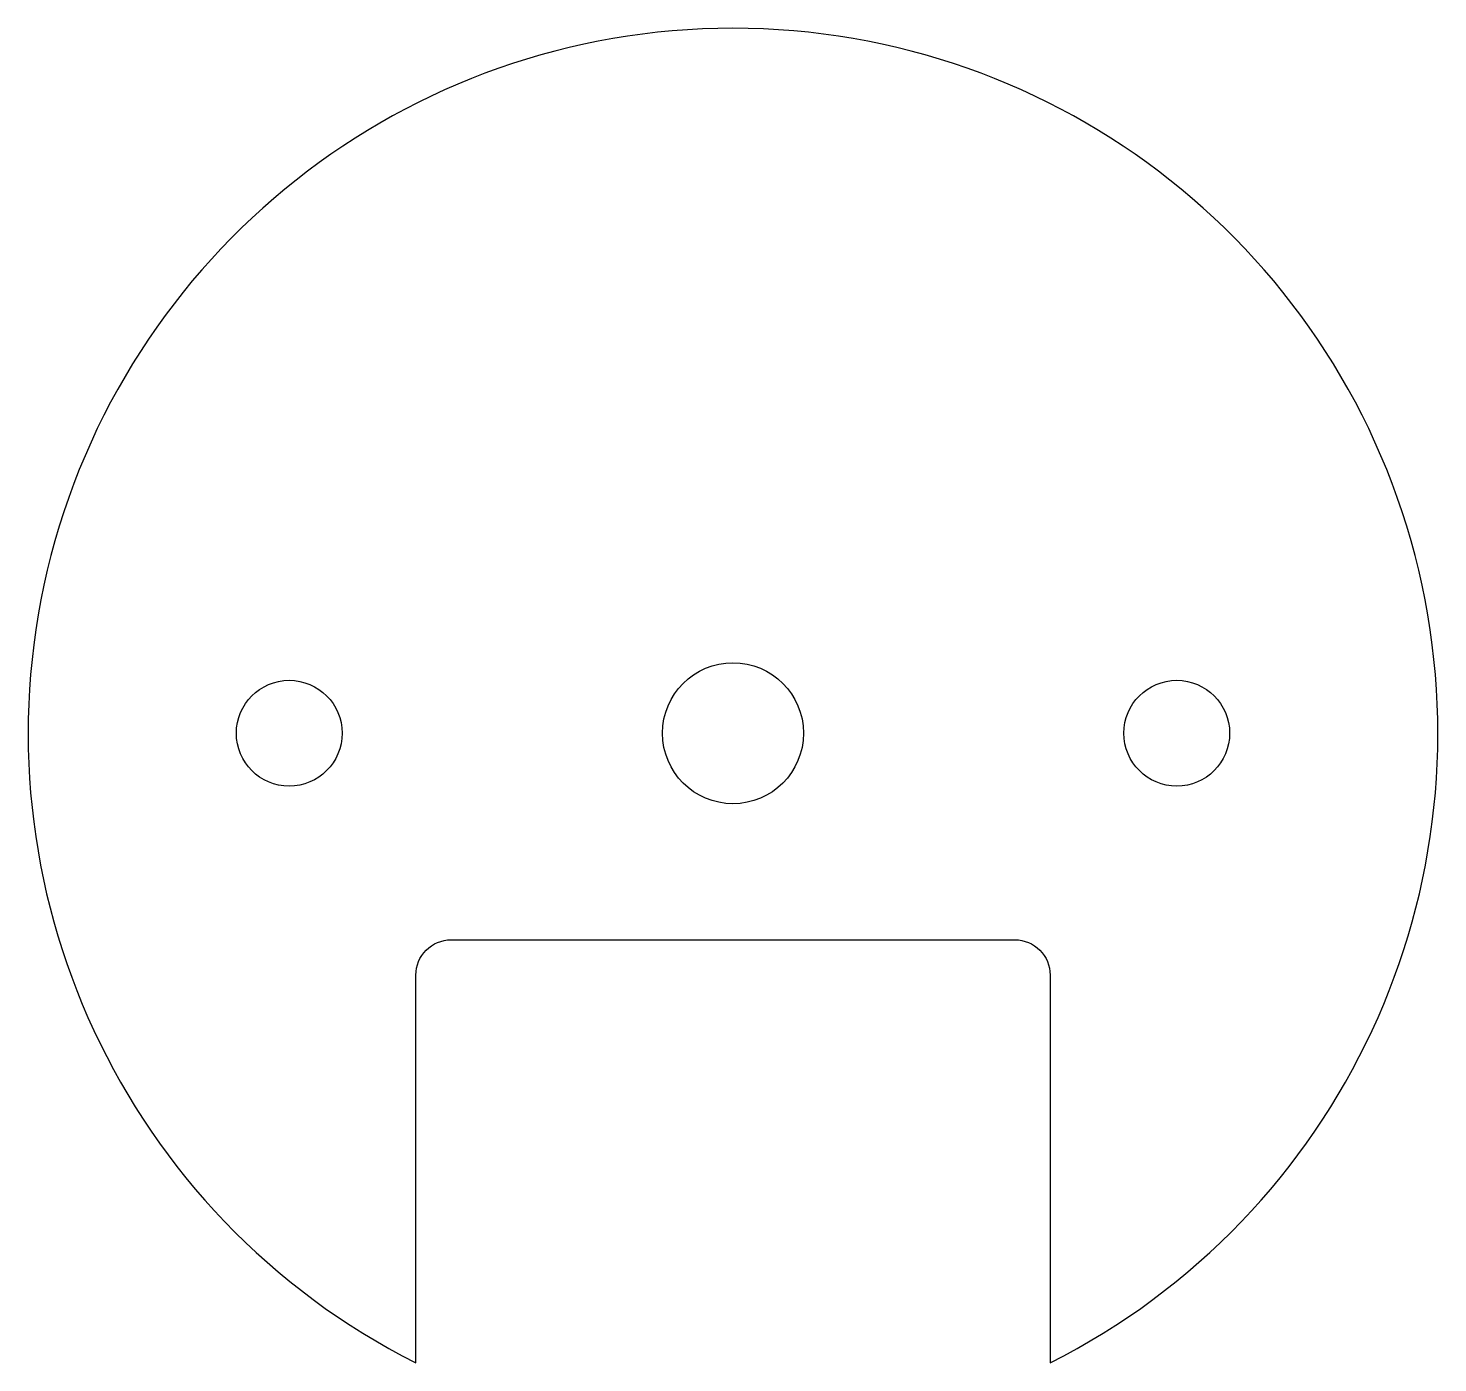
# Model space of a CAD drawing. Header units: millimetres. Extents: x -20 to 20, y -17.9 to 20.
import ezdxf

# ---------------------------------------------------------------- set-up
doc = ezdxf.new("R2010")
doc.units = ezdxf.units.MM

msp = doc.modelspace()

# ---------------------------------------------------------------- linework, layer by layer
msp.add_lwpolyline([(9, -6.861), (9, -17.861, 4.20673), (-9, -17.861), (-9, -6.861, -0.414214), (-8, -5.861), (8, -5.861, -0.414214)], format="xyb", close=True)
for centre, radius in [((0, 0), 2), ((-12.593, 0), 1.5), ((12.593, 0), 1.5)]:
    msp.add_circle(centre, radius)

doc.saveas('drawing.dxf')
